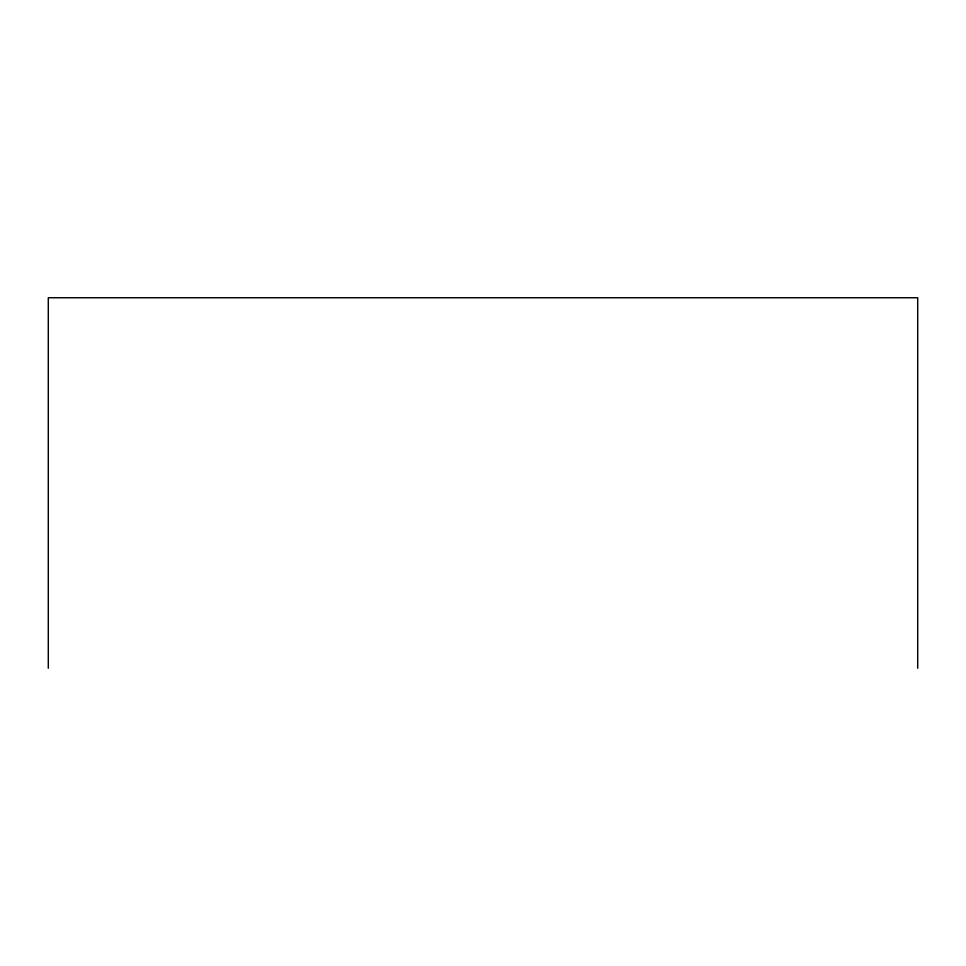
<?xml version="1.0" encoding="UTF-8"?>
<svg xmlns="http://www.w3.org/2000/svg" width="966" height="966" viewBox="0 0 966 966"><rect width="100%" height="100%" fill="white"/><g stroke="black" fill="none" stroke-linecap="round" stroke-linejoin="round"><path stroke-width="1.45" d="M917.7 668.255L917.7 297.745L48.3 297.745L48.3 668.255"/></g></svg>
